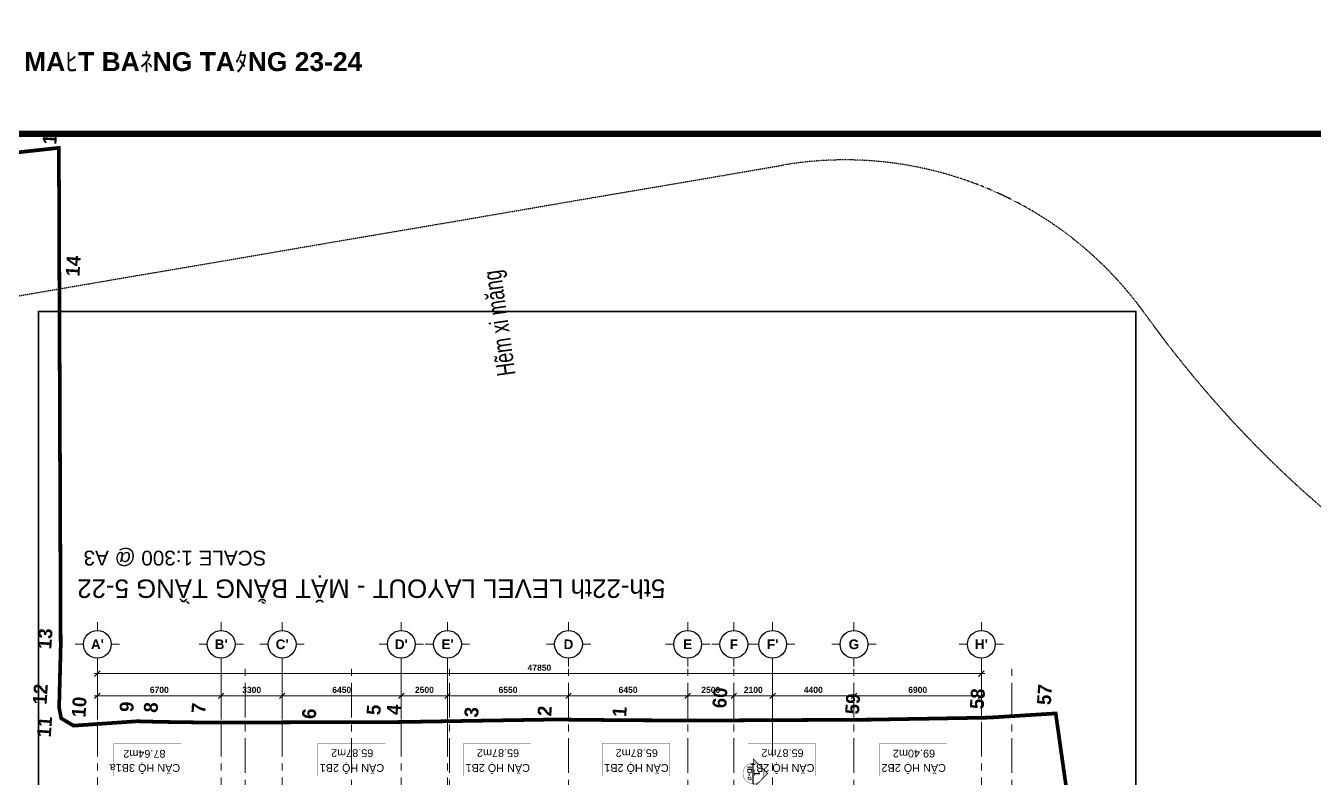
# Model space of a CAD drawing. Header units: millimetres. Extents: x -100356 to 314685, y 446 to 1273965.
# Drawn here: x 28363 to 98105, y 936576 to 977292 of the extents above; entities that cross this region are included whole.
import ezdxf
from ezdxf.enums import TextEntityAlignment as Align
from ezdxf.xclip import XClip

# ---------------------------------------------------------------- set-up
doc = ezdxf.new("R2010")
doc.units = ezdxf.units.MM
doc.header["$XCLIPFRAME"] = 2
for name, pattern in [('20180221 BF$0$2-2', [10, 5, -5]), ('20180221 BF$0$DASHDOT', [1, 0.5, -0.25, 0, -0.25]), ('20180221 BF$0$HIDDEN', [0.375, 0.25, -0.125]), ('CENTER', [2, 1.25, -0.25, 0.25, -0.25]), ('DASHED', [0.75, 0.5, -0.25])]:
    doc.linetypes.add(name, pattern=pattern)
doc.layers.get('DEFPOINTS').update_dxf_attribs({"lineweight": 13})
for name, color, linetype in [('20180221 BF$0$10', 1, 'Continuous'), ('20180221 BF$0$28', 7, 'Continuous'), ('20180221 BF$0$Kichthuoc', 7, 'Continuous'), ('20180221 BF$0$sohieu_diem', 2, 'Continuous'), ('20180221 BF$0$TREE', 99, 'Continuous')]:
    doc.layers.add(name, color=color, linetype=linetype)
for name, color, linetype, lineweight in [('20180221 BF$0$QHH ÐỀ XUẤT ÐIỀU CHỈNH', 5, '20180221 BF$0$HIDDEN', 30), ('20180221 BF$0$setback', 1, 'Continuous', 13), ('A.Concrete', 7, 'Continuous', 25), ('CHU', 7, 'Continuous', 25), ('LDIM OUT', 250, 'Continuous', 13), ('LGI', 250, 'CENTER', 9), ('luoicot', 30, 'Continuous', 13), ('TEXT', 6, 'Continuous', 20), ('TXT', 1, 'Continuous', 25)]:
    doc.layers.add(name, color=color, linetype=linetype, lineweight=lineweight)
doc.layers.add('@area depoint', color=8, linetype='Continuous', lineweight=35, plot=False)
doc.styles.add('20180221 BF$0$VAPTIMN', font='VNI-Aptima-Bold.TTF')
doc.styles.add('20180221 BF$0$VL2 - tb$0$GHICHU-C', font='Font - TrueType - Arial.ttf', dxfattribs={"width": 0.7})
doc.styles.add('ARIAL', font='Font - TrueType - Arial Bold.ttf')
doc.styles.add('CAN-1', font='VNI-Helve.TTF', dxfattribs={"height": 600})
doc.styles.add('PSDG - Title', font='seguisb_0.ttf', dxfattribs={"height": 2.5})
doc.styles.add('VnArial', font='Font - TrueType - Arial.ttf')
doc.dimstyles.new('TL 150 OUT', dxfattribs={"dimscale": 150, "dimtxt": 2.2, "dimasz": 2, "dimexe": 1.2, "dimexo": 1.5, "dimgap": 1, "dimtad": 1, "dimdec": 0, "dimdsep": 46, "dimtxsty": 'ARIAL', "dimblk": 'OBLIQUE', "dimcen": 2, "dimdle": 1.2, "dimclrd": 256, "dimclre": 256, "dimclrt": 4, "dimaunit": 1, "dimadec": 0, "dimazin": 0, "dimtfac": 1, "dimtdec": 0, "dimtix": 1, "dimtmove": 2, "dimatfit": 3, "dimfxl": 1, "dimtolj": 1, "dimtzin": 0, "dimarcsym": 0})

# ---------------------------------------------------------------- blocks, each defined once
blk = doc.blocks.new('_Oblique')
at = {"color": 0, "linetype": 'ByBlock', "lineweight": -2}
blk.add_line((-0.5, -0.5), (0.5, 0.5), dxfattribs=at)
blk = doc.blocks.new('*D483')
at = {"layer": 'DEFPOINTS', "color": 0, "ltscale": 1000, "transparency": 16777216}
for p in [(-47850, -4187), (-40950, -4187), (-40950, -5687)]:
    blk.add_point(p, dxfattribs=at)
at = {"layer": 'LDIM OUT', "lineweight": -2, "ltscale": 1000, "transparency": 16777216}
for p, q in [((-47850, -4412), (-47850, -5867)), ((-40950, -4412), (-40950, -5867)), ((-48030, -5687), (-40770, -5687))]:
    blk.add_line(p, q, dxfattribs=at)
at = {"layer": 'LDIM OUT', "lineweight": -2, "ltscale": 1000, "transparency": 16777216, "xscale": 300, "yscale": 300, "zscale": 300, "rotation": 180}
blk.add_blockref('_Oblique', (-47850, -5687), dxfattribs=at)
at = {"layer": 'LDIM OUT', "lineweight": -2, "ltscale": 1000, "transparency": 16777216, "xscale": 300, "yscale": 300, "zscale": 300}
blk.add_blockref('_Oblique', (-40950, -5687), dxfattribs=at)
at = {"layer": 'LDIM OUT', "color": 4, "ltscale": 1000, "transparency": 16777216, "insert": (-44400, -6006), "char_height": 330, "attachment_point": 5, "rotation": 180, "style": 'ARIAL'}
blk.add_mtext('\\A1;6900', dxfattribs=at)
blk = doc.blocks.new('*D484')
at = {"layer": 'DEFPOINTS', "color": 0, "ltscale": 1000, "transparency": 16777216}
for p in [(-40950, -4187), (-36550, -4187), (-36550, -5687)]:
    blk.add_point(p, dxfattribs=at)
at = {"layer": 'LDIM OUT', "lineweight": -2, "ltscale": 1000, "transparency": 16777216}
for p, q in [((-40950, -4412), (-40950, -5867)), ((-36550, -4412), (-36550, -5867)), ((-41130, -5687), (-36370, -5687))]:
    blk.add_line(p, q, dxfattribs=at)
at = {"layer": 'LDIM OUT', "lineweight": -2, "ltscale": 1000, "transparency": 16777216, "xscale": 300, "yscale": 300, "zscale": 300, "rotation": 180}
blk.add_blockref('_Oblique', (-40950, -5687), dxfattribs=at)
at = {"layer": 'LDIM OUT', "lineweight": -2, "ltscale": 1000, "transparency": 16777216, "xscale": 300, "yscale": 300, "zscale": 300}
blk.add_blockref('_Oblique', (-36550, -5687), dxfattribs=at)
at = {"layer": 'LDIM OUT', "color": 4, "ltscale": 1000, "transparency": 16777216, "insert": (-38750, -6006), "char_height": 330, "attachment_point": 5, "rotation": 180, "style": 'ARIAL'}
blk.add_mtext('\\A1;4400', dxfattribs=at)
blk = doc.blocks.new('*D485')
at = {"layer": 'DEFPOINTS', "color": 0, "ltscale": 1000, "transparency": 16777216}
for p in [(-36550, -4187), (-34450, -4187), (-34450, -5687)]:
    blk.add_point(p, dxfattribs=at)
at = {"layer": 'LDIM OUT', "lineweight": -2, "ltscale": 1000, "transparency": 16777216}
for p, q in [((-36550, -4412), (-36550, -5867)), ((-34450, -4412), (-34450, -5867)), ((-36730, -5687), (-34270, -5687))]:
    blk.add_line(p, q, dxfattribs=at)
at = {"layer": 'LDIM OUT', "lineweight": -2, "ltscale": 1000, "transparency": 16777216, "xscale": 300, "yscale": 300, "zscale": 300, "rotation": 180}
blk.add_blockref('_Oblique', (-36550, -5687), dxfattribs=at)
at = {"layer": 'LDIM OUT', "lineweight": -2, "ltscale": 1000, "transparency": 16777216, "xscale": 300, "yscale": 300, "zscale": 300}
blk.add_blockref('_Oblique', (-34450, -5687), dxfattribs=at)
at = {"layer": 'LDIM OUT', "color": 4, "ltscale": 1000, "transparency": 16777216, "insert": (-35500, -6006), "char_height": 330, "attachment_point": 5, "rotation": 180, "style": 'ARIAL'}
blk.add_mtext('\\A1;2100', dxfattribs=at)
blk = doc.blocks.new('*D486')
at = {"layer": 'DEFPOINTS', "color": 0, "ltscale": 1000, "transparency": 16777216}
for p in [(-34450, -4187), (-31950, -4187), (-31950, -5687)]:
    blk.add_point(p, dxfattribs=at)
at = {"layer": 'LDIM OUT', "lineweight": -2, "ltscale": 1000, "transparency": 16777216}
for p, q in [((-34450, -4412), (-34450, -5867)), ((-31950, -4412), (-31950, -5867)), ((-34630, -5687), (-31770, -5687))]:
    blk.add_line(p, q, dxfattribs=at)
at = {"layer": 'LDIM OUT', "lineweight": -2, "ltscale": 1000, "transparency": 16777216, "xscale": 300, "yscale": 300, "zscale": 300, "rotation": 180}
blk.add_blockref('_Oblique', (-34450, -5687), dxfattribs=at)
at = {"layer": 'LDIM OUT', "lineweight": -2, "ltscale": 1000, "transparency": 16777216, "xscale": 300, "yscale": 300, "zscale": 300}
blk.add_blockref('_Oblique', (-31950, -5687), dxfattribs=at)
at = {"layer": 'LDIM OUT', "color": 4, "ltscale": 1000, "transparency": 16777216, "insert": (-33200, -6006), "char_height": 330, "attachment_point": 5, "rotation": 180, "style": 'ARIAL'}
blk.add_mtext('\\A1;2500', dxfattribs=at)
blk = doc.blocks.new('*D487')
at = {"layer": 'DEFPOINTS', "color": 0, "ltscale": 1000, "transparency": 16777216}
for p in [(-31950, -4187), (-25500, -4187), (-25500, -5687)]:
    blk.add_point(p, dxfattribs=at)
at = {"layer": 'LDIM OUT', "lineweight": -2, "ltscale": 1000, "transparency": 16777216}
for p, q in [((-31950, -4412), (-31950, -5867)), ((-25500, -4412), (-25500, -5867)), ((-32130, -5687), (-25320, -5687))]:
    blk.add_line(p, q, dxfattribs=at)
at = {"layer": 'LDIM OUT', "lineweight": -2, "ltscale": 1000, "transparency": 16777216, "xscale": 300, "yscale": 300, "zscale": 300, "rotation": 180}
blk.add_blockref('_Oblique', (-31950, -5687), dxfattribs=at)
at = {"layer": 'LDIM OUT', "lineweight": -2, "ltscale": 1000, "transparency": 16777216, "xscale": 300, "yscale": 300, "zscale": 300}
blk.add_blockref('_Oblique', (-25500, -5687), dxfattribs=at)
at = {"layer": 'LDIM OUT', "color": 4, "ltscale": 1000, "transparency": 16777216, "insert": (-28725, -6006), "char_height": 330, "attachment_point": 5, "rotation": 180, "style": 'ARIAL'}
blk.add_mtext('\\A1;6450', dxfattribs=at)
blk = doc.blocks.new('*D488')
at = {"layer": 'DEFPOINTS', "color": 0, "ltscale": 1000, "transparency": 16777216}
for p in [(-25500, -4187), (-18950, -4187), (-18950, -5687)]:
    blk.add_point(p, dxfattribs=at)
at = {"layer": 'LDIM OUT', "lineweight": -2, "ltscale": 1000, "transparency": 16777216}
for p, q in [((-25500, -4412), (-25500, -5867)), ((-18950, -4412), (-18950, -5867)), ((-25680, -5687), (-18770, -5687))]:
    blk.add_line(p, q, dxfattribs=at)
at = {"layer": 'LDIM OUT', "lineweight": -2, "ltscale": 1000, "transparency": 16777216, "xscale": 300, "yscale": 300, "zscale": 300, "rotation": 180}
blk.add_blockref('_Oblique', (-25500, -5687), dxfattribs=at)
at = {"layer": 'LDIM OUT', "lineweight": -2, "ltscale": 1000, "transparency": 16777216, "xscale": 300, "yscale": 300, "zscale": 300}
blk.add_blockref('_Oblique', (-18950, -5687), dxfattribs=at)
at = {"layer": 'LDIM OUT', "color": 4, "ltscale": 1000, "transparency": 16777216, "insert": (-22225, -6006), "char_height": 330, "attachment_point": 5, "rotation": 180, "style": 'ARIAL'}
blk.add_mtext('\\A1;6550', dxfattribs=at)
blk = doc.blocks.new('*D489')
at = {"layer": 'DEFPOINTS', "color": 0, "ltscale": 1000, "transparency": 16777216}
for p in [(-18950, -4187), (-16450, -4187), (-16450, -5687)]:
    blk.add_point(p, dxfattribs=at)
at = {"layer": 'LDIM OUT', "lineweight": -2, "ltscale": 1000, "transparency": 16777216}
for p, q in [((-18950, -4412), (-18950, -5867)), ((-16450, -4412), (-16450, -5867)), ((-19130, -5687), (-16270, -5687))]:
    blk.add_line(p, q, dxfattribs=at)
at = {"layer": 'LDIM OUT', "lineweight": -2, "ltscale": 1000, "transparency": 16777216, "xscale": 300, "yscale": 300, "zscale": 300, "rotation": 180}
blk.add_blockref('_Oblique', (-18950, -5687), dxfattribs=at)
at = {"layer": 'LDIM OUT', "lineweight": -2, "ltscale": 1000, "transparency": 16777216, "xscale": 300, "yscale": 300, "zscale": 300}
blk.add_blockref('_Oblique', (-16450, -5687), dxfattribs=at)
at = {"layer": 'LDIM OUT', "color": 4, "ltscale": 1000, "transparency": 16777216, "insert": (-17700, -6006), "char_height": 330, "attachment_point": 5, "rotation": 180, "style": 'ARIAL'}
blk.add_mtext('\\A1;2500', dxfattribs=at)
blk = doc.blocks.new('*D490')
at = {"layer": 'DEFPOINTS', "color": 0, "ltscale": 1000, "transparency": 16777216}
for p in [(-16450, -4187), (-10000, -4187), (-10000, -5687)]:
    blk.add_point(p, dxfattribs=at)
at = {"layer": 'LDIM OUT', "lineweight": -2, "ltscale": 1000, "transparency": 16777216}
for p, q in [((-16450, -4412), (-16450, -5867)), ((-10000, -4412), (-10000, -5867)), ((-16630, -5687), (-9820, -5687))]:
    blk.add_line(p, q, dxfattribs=at)
at = {"layer": 'LDIM OUT', "lineweight": -2, "ltscale": 1000, "transparency": 16777216, "xscale": 300, "yscale": 300, "zscale": 300, "rotation": 180}
blk.add_blockref('_Oblique', (-16450, -5687), dxfattribs=at)
at = {"layer": 'LDIM OUT', "lineweight": -2, "ltscale": 1000, "transparency": 16777216, "xscale": 300, "yscale": 300, "zscale": 300}
blk.add_blockref('_Oblique', (-10000, -5687), dxfattribs=at)
at = {"layer": 'LDIM OUT', "color": 4, "ltscale": 1000, "transparency": 16777216, "insert": (-13225, -6006), "char_height": 330, "attachment_point": 5, "rotation": 180, "style": 'ARIAL'}
blk.add_mtext('\\A1;6450', dxfattribs=at)
blk = doc.blocks.new('*D491')
at = {"layer": 'DEFPOINTS', "color": 0, "ltscale": 1000, "transparency": 16777216}
for p in [(-10000, -4187), (-6700, -4187), (-6700, -5687)]:
    blk.add_point(p, dxfattribs=at)
at = {"layer": 'LDIM OUT', "lineweight": -2, "ltscale": 1000, "transparency": 16777216}
for p, q in [((-10000, -4412), (-10000, -5867)), ((-6700, -4412), (-6700, -5867)), ((-10180, -5687), (-6520, -5687))]:
    blk.add_line(p, q, dxfattribs=at)
at = {"layer": 'LDIM OUT', "lineweight": -2, "ltscale": 1000, "transparency": 16777216, "xscale": 300, "yscale": 300, "zscale": 300, "rotation": 180}
blk.add_blockref('_Oblique', (-10000, -5687), dxfattribs=at)
at = {"layer": 'LDIM OUT', "lineweight": -2, "ltscale": 1000, "transparency": 16777216, "xscale": 300, "yscale": 300, "zscale": 300}
blk.add_blockref('_Oblique', (-6700, -5687), dxfattribs=at)
at = {"layer": 'LDIM OUT', "color": 4, "ltscale": 1000, "transparency": 16777216, "insert": (-8350, -6006), "char_height": 330, "attachment_point": 5, "rotation": 180, "style": 'ARIAL'}
blk.add_mtext('\\A1;3300', dxfattribs=at)
blk = doc.blocks.new('*D492')
at = {"layer": 'DEFPOINTS', "color": 0, "ltscale": 1000, "transparency": 16777216}
for p in [(-6700, -4187), (0, -4187), (0, -5687)]:
    blk.add_point(p, dxfattribs=at)
at = {"layer": 'LDIM OUT', "lineweight": -2, "ltscale": 1000, "transparency": 16777216}
for p, q in [((-6700, -4412), (-6700, -5867)), ((0, -4412), (0, -5867)), ((-6880, -5687), (180, -5687))]:
    blk.add_line(p, q, dxfattribs=at)
at = {"layer": 'LDIM OUT', "lineweight": -2, "ltscale": 1000, "transparency": 16777216, "xscale": 300, "yscale": 300, "zscale": 300, "rotation": 180}
blk.add_blockref('_Oblique', (-6700, -5687), dxfattribs=at)
at = {"layer": 'LDIM OUT', "lineweight": -2, "ltscale": 1000, "transparency": 16777216, "xscale": 300, "yscale": 300, "zscale": 300}
blk.add_blockref('_Oblique', (0, -5687), dxfattribs=at)
at = {"layer": 'LDIM OUT', "color": 4, "ltscale": 1000, "transparency": 16777216, "insert": (-3350, -6006), "char_height": 330, "attachment_point": 5, "rotation": 180, "style": 'ARIAL'}
blk.add_mtext('\\A1;6700', dxfattribs=at)
blk = doc.blocks.new('*D507')
at = {"layer": 'DEFPOINTS', "color": 0, "ltscale": 1000, "transparency": 16777216}
for p in [(-47850, -4187), (0, -4187), (0, -6887)]:
    blk.add_point(p, dxfattribs=at)
at = {"layer": 'LDIM OUT', "lineweight": -2, "ltscale": 1000, "transparency": 16777216}
for p, q in [((-47850, -4412), (-47850, -7067)), ((0, -4412), (0, -7067)), ((-48030, -6887), (180, -6887))]:
    blk.add_line(p, q, dxfattribs=at)
at = {"layer": 'LDIM OUT', "lineweight": -2, "ltscale": 1000, "transparency": 16777216, "xscale": 300, "yscale": 300, "zscale": 300, "rotation": 180}
blk.add_blockref('_Oblique', (-47850, -6887), dxfattribs=at)
at = {"layer": 'LDIM OUT', "lineweight": -2, "ltscale": 1000, "transparency": 16777216, "xscale": 300, "yscale": 300, "zscale": 300}
blk.add_blockref('_Oblique', (0, -6887), dxfattribs=at)
at = {"layer": 'LDIM OUT', "color": 4, "ltscale": 1000, "transparency": 16777216, "insert": (-23925, -7206), "char_height": 330, "attachment_point": 5, "rotation": 180, "style": 'ARIAL'}
blk.add_mtext('\\A1;47850', dxfattribs=at)
blk = doc.blocks.new('BLOCK TRUC')
for p, q in [((0, 500), (0, 800)), ((500, 0), (800, 0)), ((-800, 0), (-500, 0)), ((0, -800), (0, -500))]:
    blk.add_line(p, q)
at = {"lineweight": 25}
blk.add_circle((0, 0), 500, dxfattribs=at)
at = {"style": 'ARIAL'}
blk.add_attdef('1-2', text='', height=350, rotation=0, dxfattribs=at).set_placement((0, 0), align=Align.MIDDLE_CENTER)
blk = doc.blocks.new('2B1 - 66.08')
at = {"layer": 'TEXT', "const_width": 10}
blk.add_lwpolyline([(-3656, 1756), (0, 1756), (0, 0), (-3656, 0)], close=True, dxfattribs=at)
at = {"layer": 'TEXT', "style": 'VnArial'}
for s, p in [('65.87m2', (-647, 1449, 0)), ('CĂN HỘ 2B1', (-61, 647, 0))]:
    blk.add_text(s, height=420, rotation=180, dxfattribs=at).set_placement(p)
blk = doc.blocks.new('*U433')
h = blk.add_hatch(color=256)
h.paths.add_polyline_path([(0, 7.86), (-3.93, 3.93, -0.198912), (0, 5.56, -0.198912), (3.93, 3.93)])
h.paths.add_polyline_path([(3.93, 3.93, -0.198912), (5.56, 0), (7.86, 0)])
h.paths.add_polyline_path([(-3.93, 3.93), (-7.86, 0), (-5.56, 0, -0.198912)])
at = {"color": 1}
blk.add_line((5.56, 0), (-5.56, 0), dxfattribs=at)
for points, const_width in [([(-5.56, 0), (-7.86, 0), (0, 7.86), (7.86, 0), (5.56, 0)], 0.397), ([(7.92, 6.35), (7.92, 0)], 1)]:
    blk.add_lwpolyline(points, dxfattribs=dict(const_width=const_width))
at = {"const_width": 0.167}
blk.add_lwpolyline([(-5.56, 0, -0.414214), (0, 5.56, -0.414214), (5.56, 0, -0.414214), (0, -5.56, -0.414214), (-5.56, 0, -1.041379)], format="xyb", dxfattribs=at)
at = {"linetype": 'DASHED', "ltscale": 2, "const_width": 0.1}
blk.add_lwpolyline([(5.56, 0), (7.92, 0)], dxfattribs=at)
at = {"color": 2, "style": 'PSDG - Title'}
blk.add_attdef('#', text='', height=2.38, dxfattribs=at).set_placement((0, 1.98), align=Align.MIDDLE_CENTER)
at = {"color": 2, "style": 'PSDG - Title', "width": 0.998746}
blk.add_attdef('A100', text='', height=2.38, dxfattribs=at).set_placement((-3.97, -3.18), (3.97, -3.18), align=Align.FIT)
blk = doc.blocks.new('SECTION SYMBOL')
at = {"layer": 'TXT'}
ref = blk.add_blockref('*U433', (-1200, 12587, 0), dxfattribs=dict(at, xscale=100, yscale=100, zscale=100, rotation=270))
ref.add_attrib('#', '1', dxfattribs={"layer": '0', "color": 2, "height": 333, "rotation": 270, "style": 'ARIAL'}).set_placement((-1002, 12587, 0), align=Align.MIDDLE_CENTER)
ref.add_attrib('A100', 'ID-#', dxfattribs={"layer": '0', "color": 2, "height": 250, "rotation": 270, "style": 'ARIAL', "width": 1.186702}).set_placement((-1518, 12983, 0), (-1518, 12200, 0), align=Align.FIT)
blk = doc.blocks.new('20180221 BF$0$hientrang')
at = {"layer": '20180221 BF$0$10', "color": 1, "linetype": 'Continuous'}
for p, q in [((-33314, 110103, 0), (-32510, 105502, 0)), ((-62640, 89520, 0), (-62414, 86030, 0)), ((-62336, 84950, 0), (-62414, 86030, 0)), ((-62001, 80760, 0), (-62336, 84950, 0)), ((-61686, 76809, 0), (-62001, 80760, 0)), ((-61471, 72759, 0), (-61686, 76809, 0)), ((-61226, 68669, 0), (-61471, 72759, 0)), ((-60608, 59668, 0), (-61226, 68669, 0)), ((-60096, 53327, 0), (-60608, 59668, 0)), ((-59640, 49717, 0), (-60096, 53327, 0)), ((-70963, 47371, 0), (-59640, 49717, 0))]:
    blk.add_line(p, q, dxfattribs=at)
at = {"layer": '20180221 BF$0$10', "color": 1}
for p, q in [((-32510, 105502, 0), (-33314, 110103, 0)), ((-40123, 104992, 0), (-32510, 105502, 0)), ((-59442, 103696, 0), (-40123, 104992, 0)), ((-63663, 102732, 0), (-63312, 103421, 0)), ((-63312, 103421, 0), (-62752, 103571, 0)), ((-62752, 103571, 0), (-59442, 103696, 0)), ((-63208, 99311, 0), (-63663, 102732, 0)), ((-63159, 98001, 0), (-63208, 99311, 0)), ((-63032, 95421, 0), (-63159, 98001, 0)), ((-62640, 89520, 0), (-63032, 95421, 0)), ((-62414, 86030, 0), (-62640, 89520, 0)), ((-62336, 84950, 0), (-62414, 86030, 0)), ((-62001, 80760, 0), (-62336, 84950, 0)), ((-61686, 76809, 0), (-62001, 80760, 0)), ((-61471, 72759, 0), (-61686, 76809, 0)), ((-61226, 68669, 0), (-61471, 72759, 0)), ((-60608, 59668, 0), (-61226, 68669, 0)), ((-60096, 53327, 0), (-60608, 59668, 0)), ((-59640, 49717, 0), (-60096, 53327, 0)), ((-70963, 47371, 0), (-59640, 49717, 0))]:
    blk.add_line(p, q, dxfattribs=at)
at = {"layer": '20180221 BF$0$10', "color": 1, "linetype": 'Continuous', "elevation": 0}
for points in [[(-32510, 105502), (-40123, 104992)], [(-40123, 104992), (-59442, 103696), (-62752, 103571), (-63312, 103421), (-63663, 102732), (-63208, 99311)], [(-63208, 99311), (-63159, 98001), (-63032, 95421), (-62640, 89520)]]:
    blk.add_lwpolyline(points, dxfattribs=at)
at = {"layer": '20180221 BF$0$Kichthuoc', "elevation": 0}
blk.add_lwpolyline([(-36557, 89937, 0, 330, 0), (-35680, 90137, 0, 0, 0), (-34802, 90338, 0, 0, 0)], format="xyseb", dxfattribs=at)
at = {"layer": '20180221 BF$0$QHH ÐỀ XUẤT ÐIỀU CHỈNH', "linetype": '20180221 BF$0$2-2', "elevation": 0}
blk.add_lwpolyline([(-46464, 131762), (-30969, 66343)], dxfattribs=at)
at = {"layer": '20180221 BF$0$QHH ÐỀ XUẤT ÐIỀU CHỈNH', "linetype": '20180221 BF$0$2-2'}
for centre, radius, start, end in [((-50424, 61731, 0), 19995, 309.26648, 13.33656), ((210, -199, 0), 60000, 129.27099, 179.61871)]:
    blk.add_arc(centre, radius, start, end, dxfattribs=at)
at = {"layer": '20180221 BF$0$setback', "color": 1, "linetype": '20180221 BF$0$DASHDOT', "ltscale": 200, "const_width": 200, "elevation": 0}
blk.add_lwpolyline([(-65904, 31044), (-70963, 47371), (-59640, 49717), (-60096, 53327), (-60608, 59668), (-61226, 68669), (-61471, 72759), (-61686, 76809), (-62001, 80760), (-62336, 84950), (-62414, 86030), (-62640, 89520), (-63032, 95421), (-63159, 98001), (-63208, 99311), (-63663, 102732), (-63312, 103421), (-62752, 103571), (-59442, 103696), (-40123, 104992), (-32510, 105502), (-33314, 110103)], dxfattribs=at)
at = {"layer": '20180221 BF$0$sohieu_diem', "color": 3, "const_width": 93.8, "elevation": 0}
for points in [[(-32557, 105502, 1), (-32463, 105502, 1)], [(-40170, 104992, 1), (-40076, 104992, 1)], [(-63359, 103421, 1), (-63265, 103421, 1)], [(-62799, 103571, 1), (-62705, 103570, 1)], [(-59489, 103696, 1), (-59395, 103696, 1)], [(-63710, 102732, 1), (-63616, 102732, 1)], [(-63254, 99311, 1), (-63161, 99311, 1)], [(-63206, 98001, 1), (-63112, 98001, 1)], [(-63079, 95421, 1), (-62986, 95421, 1)], [(-62687, 89520, 1), (-62593, 89520, 1)], [(-62461, 86030, 1), (-62367, 86030, 1)], [(-62383, 84950, 1), (-62289, 84950, 1)], [(-62048, 80760, 1), (-61954, 80759, 1)], [(-61733, 76809, 1), (-61639, 76809, 1)], [(-61518, 72759, 1), (-61424, 72759, 1)], [(-61273, 68669, 1), (-61180, 68668, 1)], [(-60655, 59668, 1), (-60561, 59668, 1)], [(-60143, 53327, 1), (-60049, 53327, 1)], [(-59687, 49717, 1), (-59594, 49716, 1)]]:
    blk.add_lwpolyline(points, format="xyb", close=True, dxfattribs=at)
at = {"layer": '20180221 BF$0$28', "color": 7, "linetype": 'Continuous', "style": '20180221 BF$0$VL2 - tb$0$GHICHU-C', "width": 0.7}
blk.add_text('Hẽm xi măng', height=1000, rotation=11.70213, dxfattribs=at).set_placement((-40447, 81012, 0), align=Align.MIDDLE)
at = {"layer": '20180221 BF$0$sohieu_diem', "color": 3, "style": '20180221 BF$0$VAPTIMN'}
for s, p in [('15', (-32359, 105652, 0)), ('11', (-64386, 103922, 0)), ('12', (-62633, 104260, 0)), ('13', (-59625, 104196, 0)), ('14', (-39400, 103952, 0)), ('10', (-63196, 102119, 0)), ('9', (-62742, 99550, 0)), ('8', (-62694, 98240, 0)), ('7', (-62567, 95660, 0)), ('6', (-62490, 89670, 0)), ('5', (-62060, 86195, 0)), ('4', (-61981, 85115, 0)), ('3', (-61851, 80909, 0)), ('2', (-61536, 76959, 0)), ('1', (-61321, 72909, 0)), ('60', (-60504, 67538, 0)), ('59', (-60379, 60344, 0)), ('58', (-59674, 53624, 0)), ('57', (-59219, 50014, 0))]:
    blk.add_text(s, height=750, rotation=359.92728, dxfattribs=at).set_placement(p)
blk = doc.blocks.new('X-GRID')
at = {"layer": 'LGI', "ltscale": 1500}
for p, q in [((-36550, -7272.6), (-36550, 49990.7)), ((-49500, 49486.8), (-49500, -7272.6)), ((-40950, 49486.8), (-40950, -7272.6)), ((-34450, 49486.8), (-34450, -7272.6)), ((-31950, 49486.8), (-31950, -7272.6)), ((-25500, 49486.8), (-25500, -7272.6)), ((-19050, 49486.8), (-19050, -7272.6)), ((-13750, 49486.8), (-13750, -7272.6)), ((-8000, 49486.8), (-8000, -7272.6)), ((-47850, -7272.6), (-47850, 30850)), ((-18950, -7272.6), (-18950, 20900)), ((-16450, -7272.6), (-16450, 20900)), ((-10000, -7272.6), (-10000, 20900)), ((-6700, -7272.6), (-6700, 20900)), ((0, -7272.6), (0, 20900))]:
    blk.add_line(p, q, dxfattribs=at)
at = {"xscale": 1.5, "yscale": 1.5, "zscale": 1.5, "rotation": 180}
for p, values in [((-47850, -8472.6), {'1-2': "H'"}), ((-40950, -8472.6), {'1-2': 'G'}), ((-36550, -8472.6), {'1-2': "F'"}), ((-34450, -8472.6), {'1-2': 'F'}), ((-31950, -8472.6), {'1-2': 'E'}), ((-25500, -8472.6), {'1-2': 'D'}), ((-18950, -8472.6), {'1-2': "E'"}), ((-16450, -8472.6), {'1-2': "D'"}), ((-10000, -8472.6), {'1-2': "C'"}), ((-6700, -8472.6), {'1-2': "B'"}), ((0, -8472.6), {'1-2': "A'"})]:
    blk.add_blockref('BLOCK TRUC', p, dxfattribs=at).add_auto_attribs(values)
at = {"layer": 'LDIM OUT', "ltscale": 1000}
for base, p1, p2, picture, middle in [((-40950, -5687.5), (-47850, -4187.5), (-40950, -4187.5), '*D483', (-44400, -6006)), ((0, -6887.5), (-47850, -4187.5), (0, -4187.5), '*D507', (-23925, -7206)), ((-36550, -5687.5), (-40950, -4187.5), (-36550, -4187.5), '*D484', (-38750, -6006)), ((-34450, -5687.5), (-36550, -4187.5), (-34450, -4187.5), '*D485', (-35500, -6006)), ((-31950, -5687.5), (-34450, -4187.5), (-31950, -4187.5), '*D486', (-33200, -6006)), ((-25500, -5687.5), (-31950, -4187.5), (-25500, -4187.5), '*D487', (-28725, -6006)), ((-18950, -5687.5), (-25500, -4187.5), (-18950, -4187.5), '*D488', (-22225, -6006)), ((-16450, -5687.5), (-18950, -4187.5), (-16450, -4187.5), '*D489', (-17700, -6006)), ((-10000, -5687.5), (-16450, -4187.5), (-10000, -4187.5), '*D490', (-13225, -6006)), ((-6700, -5687.5), (-10000, -4187.5), (-6700, -4187.5), '*D491', (-8350, -6006.1)), ((0, -5687.5), (-6700, -4187.5), (0, -4187.5), '*D492', (-3350, -6006))]:
    dim = blk.add_linear_dim(base=base, p1=p1, p2=p2, dimstyle='TL 150 OUT', override={"dimtad": 4}, dxfattribs=at)
    dim.commit()
    dim.dimension.update_dxf_attribs({"geometry": picture, "text_midpoint": middle})
blk = doc.blocks.new('A$C60262ED2')
at = {"rotation": 180}
blk.add_blockref('X-GRID', (7409, 51484, 0), dxfattribs=at)
blk = doc.blocks.new('column')
at = {"layer": 'luoicot', "ltscale": 0.5}
blk.add_blockref('A$C60262ED2', (-47109, -40384, 0), dxfattribs=at)

msp = doc.modelspace()

# ---------------------------------------------------------------- linework, layer by layer
at = {"layer": '@area depoint', "ltscale": 0.5, "elevation": 0}
msp.add_lwpolyline([(29051.7, 877836.8), (88451.7, 877836.8), (88451.7, 961836.8), (29051.7, 961836.8)], close=True, dxfattribs=at)
at = {"layer": 'DEFPOINTS', "const_width": 345.1, "elevation": 0}
for points in [[(17228.7, 971447.5), (17228.7, 1072229.2), (159772.7, 1072229.2), (159772.7, 971447.5)], [(17228.7, 870665.8), (17228.7, 971447.5), (159772.7, 971447.5), (159772.7, 870665.8)]]:
    msp.add_lwpolyline(points, close=True, dxfattribs=at)
at = {"layer": 'TEXT', "const_width": 10, "elevation": 0}
for points in [[(33127.3, 938451.5), (36783.4, 938451.5), (36783.4, 936695.1), (33127.3, 936695.1)], [(74574.3, 938451.5), (78230.4, 938451.5), (78230.4, 936695.1), (74574.3, 936695.1)]]:
    msp.add_lwpolyline(points, close=True, dxfattribs=at)

# ---------------------------------------------------------------- block references
at = {"layer": '20180221 BF$0$TREE'}
ref = msp.add_blockref('20180221 BF$0$hientrang', (137502.3, 996458.1, 0), dxfattribs=dict(at, rotation=86.37342821610302))
XClip(ref).set_block_clipping_path([(-133148.1755428242, 112075.9558377523), (-124131.7889780848, -30182.5877385634), (-23551.8986045148, -23807.8059542924), (-32568.2851692542, 118450.7376220233)])
at = {"layer": 'A.Concrete'}
msp.add_blockref('column', (71940.7, 924250, 0), dxfattribs=at)
at = {"layer": 'TEXT'}
for name, p in [('2B1 - 66.08', (47823.4, 936695.1, 0)), ('2B1 - 66.08', (55714.5, 936695.1, 0)), ('2B1 - 66.08', (63223.4, 936695.1, 0)), ('2B1 - 66.08', (71114.5, 936695.1, 0)), ('SECTION SYMBOL', (68940.9, 924246.9, 0))]:
    msp.add_blockref(name, p, dxfattribs=at)

# ---------------------------------------------------------------- texts
at = {"layer": 'CHU', "linetype": 'Continuous', "ltscale": 50, "insert": (27879.6, 975865.6, 0), "char_height": 1023.712, "width": 2165652.168, "attachment_point": 1, "style": 'CAN-1'}
msp.add_mtext('{\\fVNI-Helve|b1|i0|c0|p2; MAﾋT BAﾈNG TAﾀNG \\fArial|b1|i0|c0|p34;23-24}', dxfattribs=at)
at = {"layer": 'TEXT', "style": 'VnArial'}
for s, height, p in [('SCALE 1:300 @ A3', 800, (41387.7, 948888.6, 0)), ('5th-22th LEVEL LAYOUT - MẶT BẰNG TẦNG 5-22', 1000, (62978.8, 947332.7, 0)), ('87.64m2', 420, (35926.6, 938104.4, 0)), ('69.40m2', 420, (77583.1, 938119.1, 0)), ('CĂN HỘ 3B1a', 420, (36722.4, 937342.4, 0)), ('CĂN HỘ 2B2', 420, (78169.4, 937342.4, 0))]:
    msp.add_text(s, height=height, rotation=180, dxfattribs=at).set_placement(p)

doc.saveas('drawing.dxf')
